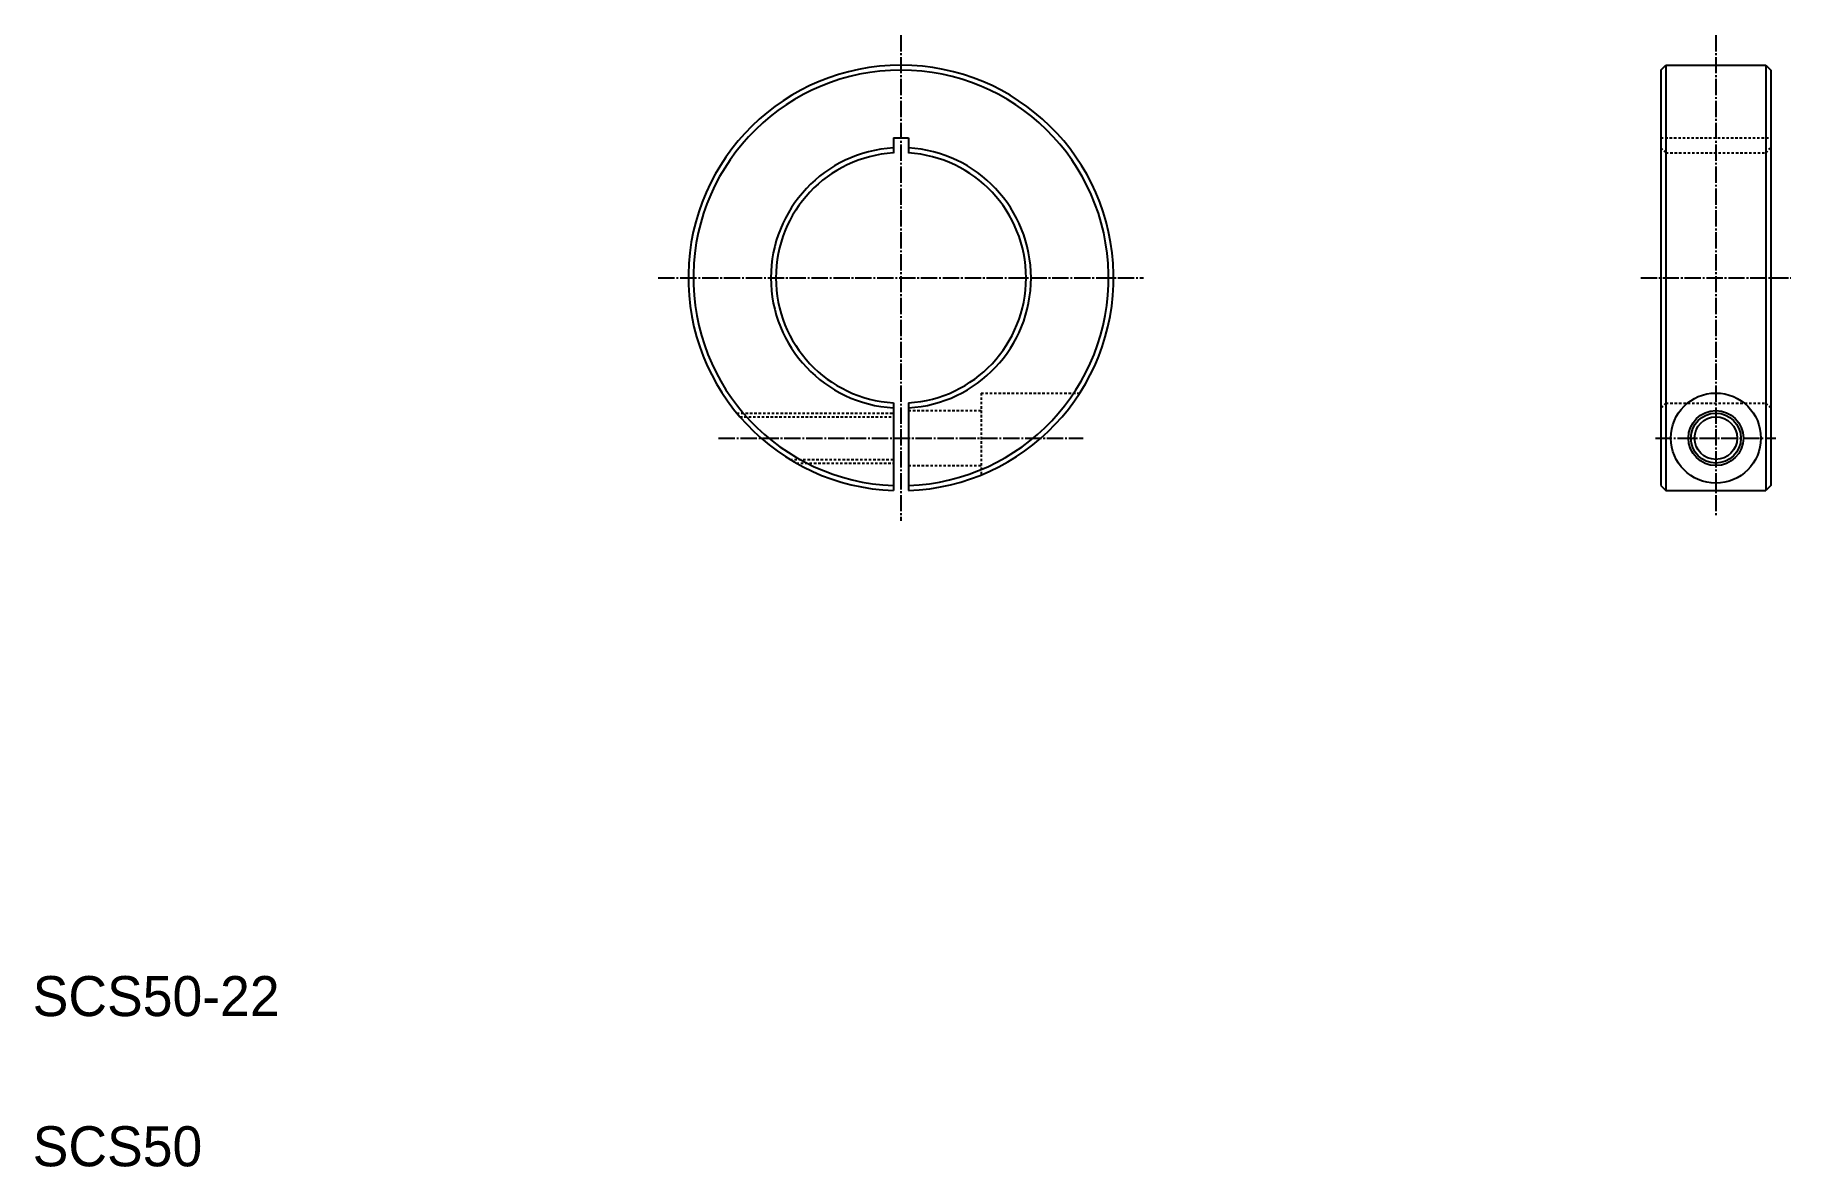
# Model space of a CAD drawing. Extents: x 20 to 371, y 20 to 246.
import ezdxf

# ---------------------------------------------------------------- set-up
doc = ezdxf.new("R2010")
doc.units = 0
doc.header["$LTSCALE"] = 0.25
doc.linetypes.add('CENTER', pattern=[17.5, 13, -1.5, 1.5, -1.5])
doc.linetypes.add('DASHED', pattern=[3.5, 2, -1.5])
doc.layers.get('0').update_dxf_attribs({"linetype": 'CONTINUOUS'})
doc.layers.add('CENTER', color=1, linetype='CENTER')

msp = doc.modelspace()

# ---------------------------------------------------------------- linework, layer by layer
at = {"color": 7, "linetype": 'CONTINUOUS'}
for p, q in [((345.43, 238.97), (346.43, 239.97)), ((345.43, 238.97), (345.43, 155.97)), ((346.43, 239.97), (346.43, 154.97)), ((346.43, 239.97), (366.43, 239.97)), ((366.43, 239.97), (366.43, 154.97)), ((366.43, 239.97), (367.43, 238.97)), ((367.43, 238.97), (367.43, 155.97)), ((192.05, 225.47), (195.05, 225.47)), ((192.05, 225.47), (192.05, 222.42)), ((195.05, 225.47), (195.05, 222.42)), ((192.05, 172.51), (192.05, 154.99)), ((195.05, 172.51), (195.05, 154.99)), ((345.43, 155.97), (346.43, 154.97)), ((346.43, 154.97), (366.43, 154.97)), ((367.43, 155.97), (366.43, 154.97))]:
    msp.add_line(p, q, dxfattribs=at)
at = {"color": 3, "linetype": 'DASHED'}
for p, q in [((345.43, 225.47), (367.43, 225.47)), ((345.43, 223.47), (346.43, 222.47)), ((346.43, 222.47), (366.43, 222.47)), ((366.43, 222.47), (367.43, 223.47)), ((209.55, 174.47), (229.29, 174.47)), ((209.55, 174.47), (209.55, 158.09)), ((346.43, 172.47), (345.43, 171.47)), ((346.43, 172.47), (366.43, 172.47)), ((366.43, 172.47), (367.43, 171.47)), ((160.73, 170.47), (192.05, 170.47)), ((161.36, 169.72), (192.05, 169.72)), ((195.05, 170.97), (209.55, 170.97)), ((171.37, 161.22), (192.05, 161.22)), ((172.64, 160.47), (192.05, 160.47)), ((195.05, 159.97), (209.55, 159.97))]:
    msp.add_line(p, q, dxfattribs=at)
for p, q in [((192.05, 168.13), (192.05, 168.13)), ((192.05, 163.75), (192.05, 163.75))]:
    msp.add_line(p, q)
msp.add_circle((356.43, 165.47), 9)
at = {"color": 7, "linetype": 'CONTINUOUS'}
for radius in [5.5, 4.25]:
    msp.add_circle((356.43, 165.47), radius, dxfattribs=at)
at = {"color": 3, "linetype": 'CONTINUOUS'}
msp.add_circle((356.43, 165.47), 5, dxfattribs=at)
at = {"color": 7, "linetype": 'CONTINUOUS'}
for radius, start, end in [(42.5, 272.0226, 267.9774), (41.5, 272.0714, 267.9286), (26, 93.3074, 266.6926), (25, 93.4398, 266.5602), (26, 273.3074, 86.6926), (25, 273.4398, 86.5602)]:
    msp.add_arc((193.55, 197.47), radius, start, end, dxfattribs=at)
at = {"layer": 'CENTER', "color": 1, "linetype": 'CENTER'}
for p, q in [((193.55, 245.97), (193.55, 148.97)), ((356.43, 245.97), (356.43, 149.97)), ((145.05, 197.47), (242.05, 197.47)), ((341.43, 197.47), (371.43, 197.47)), ((157.11, 165.47), (230, 165.47)), ((344.39, 165.47), (368.44, 165.47))]:
    msp.add_line(p, q, dxfattribs=at)

# ---------------------------------------------------------------- texts
for s, p in [('SCS50-22', (20, 50)), ('SCS50', (20, 20))]:
    msp.add_text(s, height=8).set_placement(p)

doc.saveas('drawing.dxf')
